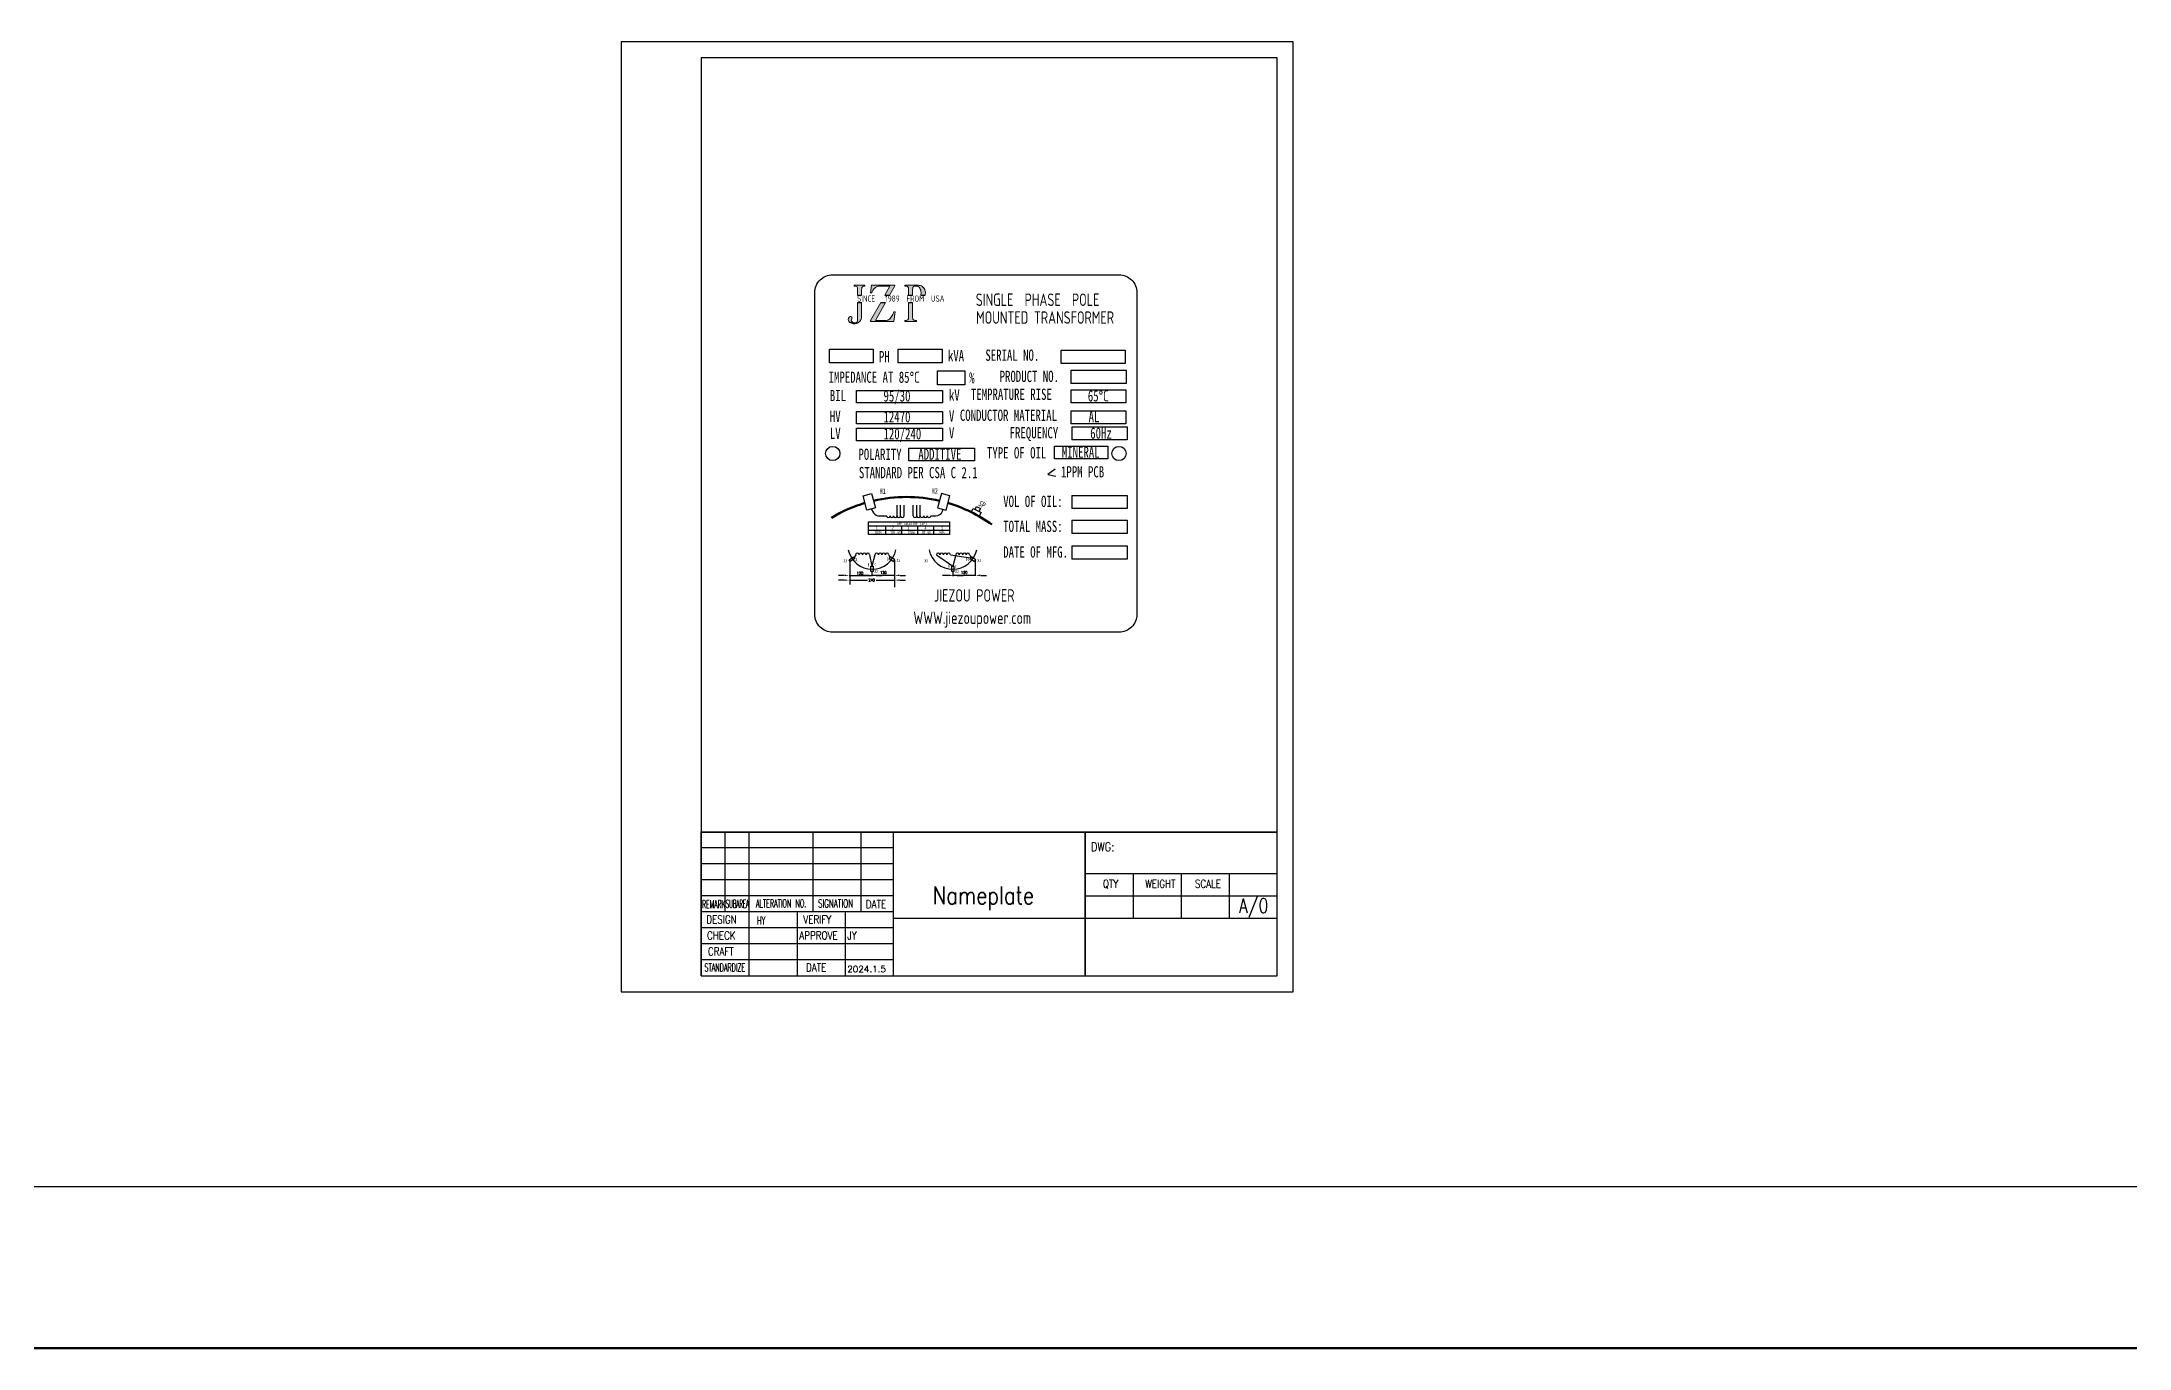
# Model space of a CAD drawing. Header units: millimetres. Extents: x 119255 to 123044, y -8474 to -5474.
# Drawn here: x 121294 to 121877, y -5840 to -5474 of the extents above; entities that cross this region are included whole.
import ezdxf

# ---------------------------------------------------------------- set-up
doc = ezdxf.new("R2010")
doc.units = ezdxf.units.MM
doc.header["$LTSCALE"] = 3
doc.layers.add('INTE_THICK', color=7, linetype='Continuous')
for name, color, linetype, lineweight in [('标注、文本', 3, 'Continuous', 25), ('粗实线', 4, 'Continuous', 53), ('粗实线层', 7, 'Continuous', 50)]:
    doc.layers.add(name, color=color, linetype=linetype, lineweight=lineweight)
doc.styles.add('PC_TEXTSTYLE', font='ISOCP.SHX', dxfattribs={"width": 0.707, "bigfont": 'GBCBIG.SHX'})
doc.styles.get("Standard").update_dxf_attribs({"font": 'txt', "bigfont": 'gbcbig.shx'})
doc.styles.add('TEXTSTYLE_3', font='txt', dxfattribs={"width": 0.8, "bigfont": 'hztxt.shx'})
doc.styles.add('TEXTSTYLE_4', font='txt', dxfattribs={"width": 0.65, "bigfont": 'hztxt.shx'})
doc.styles.add('TEXTSTYLE_5', font='txt', dxfattribs={"width": 0.45, "bigfont": 'hztxt.shx'})
doc.styles.add('TEXTSTYLE_7', font='txt', dxfattribs={"width": 0.75, "bigfont": 'hztxt.shx'})
doc.styles.add('TH_GBDIM', font='romans.shx', dxfattribs={"width": 0.8, "bigfont": 'gbcbig.shx'})

# ---------------------------------------------------------------- blocks, each defined once
blk = doc.blocks.new('A$C78a7ae14')
at = {"layer": '标注、文本'}
h = blk.add_hatch(color=256, dxfattribs=at)
h.dxf.hatch_style = 1
h.paths.add_polyline_path([(-31.93, 92.27), (-33.06, 92.27), (-33.06, 87.56), (-33.08, 87.13), (-33.17, 86.84, -0.564853), (-34.82, 87.12), (-34.73, 87.42), (-34.66, 87.66), (-34.66, 87.98), (-34.71, 88.12), (-34.91, 88.31), (-35.01, 88.34), (-35.29, 88.25), (-35.38, 88.17), (-35.58, 87.88), (-35.61, 87.77), (-35.65, 87.44), (-35.59, 87.11), (-35.49, 86.92), (-35.3, 86.7, 0.201196), (-33.2, 86.46), (-32.92, 86.56), (-32.67, 86.71), (-32.46, 86.91), (-32.27, 87.17), (-32.12, 87.49), (-32.08, 87.59), (-32, 87.92), (-31.94, 88.28), (-31.93, 88.67)])
h.paths.add_polyline_path([(-31.84, 96.46), (-31.8, 96.53), (-31.58, 96.73), (-31.38, 96.77), (-31.03, 96.8), (-31.03, 97.11), (-34, 97.11), (-34, 96.8), (-33.74, 96.78), (-33.49, 96.74), (-33.49, 96.74), (-33.22, 96.58), (-33.09, 96.25), (-33.06, 95.97), (-33.06, 95.55), (-33.06, 94.27), (-31.93, 94.27), (-31.93, 95.72), (-31.93, 95.75), (-31.9, 96.17)])
h.paths.add_polyline_path([(-22.64, 96.89), (-22.64, 97.11), (-29.14, 97.11), (-29.45, 94.91), (-29.14, 94.91), (-29.13, 94.93), (-29, 95.19), (-28.81, 95.58), (-28.8, 95.58), (-28.64, 95.83), (-28.4, 96.11), (-28.25, 96.25), (-28.01, 96.44), (-27.73, 96.6), (-27.46, 96.71), (-27.18, 96.78), (-26.88, 96.8), (-24.06, 96.8), (-25.47, 94.27), (-24.11, 94.27)])
h.paths.add_polyline_path([(-25.23, 92.27), (-26.59, 92.27), (-29.42, 87.18), (-29.42, 86.87), (-22.94, 86.87), (-22.59, 89.62), (-22.94, 89.62), (-23.05, 89.3), (-23.2, 88.95), (-23.23, 88.88), (-23.4, 88.56), (-23.56, 88.28), (-23.76, 88), (-23.96, 87.76), (-24.16, 87.57), (-24.42, 87.38), (-24.65, 87.27), (-24.78, 87.24), (-25.07, 87.2), (-25.39, 87.18), (-28.08, 87.18)])
h.paths.add_polyline_path([(-17.42, 96.67), (-17.21, 96.77), (-16.88, 96.8), (-16.58, 96.79), (-16.32, 96.75), (-16.14, 96.67), (-15.88, 96.48), (-15.68, 96.26), (-15.53, 96), (-15.42, 95.69), (-15.34, 95.34), (-15.32, 94.94), (-15.32, 94.89), (-15.35, 94.49), (-15.39, 94.27), (-14.2, 94.27), (-14.13, 94.58), (-14.11, 94.95), (-14.12, 95.07), (-14.16, 95.43), (-14.27, 95.77), (-14.3, 95.85), (-14.46, 96.15), (-14.66, 96.41), (-14.7, 96.45), (-14.94, 96.67), (-15.2, 96.84), (-15.46, 96.96), (-15.74, 97.02), (-15.9, 97.04), (-16.28, 97.08), (-16.55, 97.11), (-16.72, 97.11), (-19.81, 97.11), (-19.81, 96.8), (-19.62, 96.8), (-19.31, 96.76), (-19.09, 96.68), (-18.98, 96.59), (-18.84, 96.3), (-18.83, 96.21), (-18.8, 95.88), (-18.8, 95.42), (-18.8, 94.27), (-17.68, 94.27), (-17.68, 95.47), (-17.68, 95.55), (-17.67, 95.97), (-17.63, 96.27), (-17.6, 96.41)])
h.paths.add_polyline_path([(-17.68, 92.27), (-18.8, 92.27), (-18.8, 88.18), (-18.8, 88.03), (-18.83, 87.69), (-18.98, 87.4), (-18.99, 87.39), (-19.27, 87.25), (-19.47, 87.22), (-19.81, 87.2), (-19.81, 86.89), (-16.55, 86.89), (-16.55, 87.2), (-16.7, 87.21), (-17.01, 87.23), (-17.12, 87.25), (-17.4, 87.34), (-17.6, 87.59), (-17.64, 87.72), (-17.68, 88.11)])
at = {"layer": '标注、文本', "color": 3, "lineweight": 0}
for p, q in [((-31.03, 97.11), (-34, 97.11)), ((-34, 97.11), (-34, 96.8)), ((-34, 96.8), (-33.74, 96.78)), ((-33.74, 96.78), (-33.49, 96.74)), ((-33.49, 96.74), (-33.49, 96.74)), ((-33.49, 96.74), (-33.23, 96.59)), ((-33.23, 96.59), (-33.21, 96.57)), ((-33.21, 96.57), (-33.09, 96.25)), ((-33.09, 96.25), (-33.06, 95.97)), ((-33.06, 95.97), (-33.06, 95.55)), ((-33.06, 95.55), (-33.06, 94.27)), ((-31.93, 95.75), (-31.9, 96.17)), ((-31.93, 95.72), (-31.93, 95.75)), ((-31.93, 94.27), (-31.93, 95.72)), ((-31.9, 96.17), (-31.84, 96.46)), ((-31.84, 96.46), (-31.8, 96.53)), ((-31.8, 96.53), (-31.58, 96.73)), ((-31.58, 96.73), (-31.38, 96.77)), ((-31.38, 96.77), (-31.03, 96.8)), ((-31.03, 96.8), (-31.03, 97.11)), ((-29.14, 97.11), (-29.45, 94.91)), ((-29.45, 94.91), (-29.14, 94.91)), ((-22.64, 97.11), (-29.14, 97.11)), ((-29.14, 94.91), (-29.13, 94.93)), ((-29.13, 94.93), (-29, 95.19)), ((-29, 95.19), (-28.81, 95.58)), ((-28.81, 95.58), (-28.8, 95.58)), ((-28.8, 95.58), (-28.64, 95.83)), ((-28.64, 95.83), (-28.4, 96.11)), ((-28.4, 96.11), (-28.25, 96.25)), ((-28.26, 96.8), (-28.27, 96.8)), ((-28.25, 96.25), (-28.01, 96.44)), ((-28.01, 96.44), (-27.73, 96.6)), ((-27.73, 96.6), (-27.46, 96.71)), ((-27.46, 96.71), (-27.18, 96.78)), ((-27.18, 96.78), (-26.88, 96.8)), ((-26.88, 96.8), (-25.44, 96.8)), ((-26.88, 96.8), (-24.06, 96.8)), ((-24.06, 96.8), (-25.47, 94.27)), ((-24.11, 94.27), (-22.64, 96.89)), ((-22.64, 96.89), (-22.64, 97.11)), ((-16.72, 97.11), (-19.81, 97.11)), ((-19.81, 97.11), (-19.81, 96.8)), ((-19.81, 96.8), (-19.62, 96.8)), ((-19.62, 96.8), (-19.31, 96.76)), ((-19.31, 96.76), (-19.09, 96.68)), ((-19.09, 96.68), (-18.98, 96.59)), ((-18.98, 96.59), (-18.84, 96.3)), ((-18.84, 96.3), (-18.83, 96.21)), ((-18.83, 96.21), (-18.8, 95.88)), ((-18.8, 95.88), (-18.8, 95.42)), ((-18.8, 95.42), (-18.8, 94.27)), ((-17.68, 95.55), (-17.67, 95.97)), ((-17.68, 95.47), (-17.68, 95.55)), ((-17.68, 94.27), (-17.68, 95.47)), ((-17.67, 95.97), (-17.63, 96.27)), ((-17.63, 96.27), (-17.6, 96.41)), ((-17.6, 96.41), (-17.42, 96.67)), ((-17.42, 96.67), (-17.21, 96.77)), ((-17.21, 96.77), (-16.88, 96.8)), ((-16.88, 96.8), (-16.58, 96.79)), ((-16.55, 97.11), (-16.72, 97.11)), ((-16.58, 96.79), (-16.32, 96.75)), ((-16.28, 97.08), (-16.55, 97.11)), ((-16.32, 96.75), (-16.14, 96.67)), ((-15.9, 97.04), (-16.28, 97.08)), ((-16.14, 96.67), (-15.88, 96.48)), ((-15.74, 97.02), (-15.9, 97.04)), ((-15.88, 96.48), (-15.68, 96.26)), ((-15.46, 96.96), (-15.74, 97.02)), ((-15.68, 96.26), (-15.53, 96)), ((-15.53, 96), (-15.42, 95.69)), ((-15.2, 96.84), (-15.46, 96.96)), ((-15.42, 95.69), (-15.34, 95.34)), ((-15.35, 94.49), (-15.39, 94.27)), ((-15.32, 94.89), (-15.35, 94.49)), ((-15.34, 95.34), (-15.32, 94.94)), ((-15.32, 94.94), (-15.32, 94.89)), ((-14.94, 96.67), (-15.2, 96.84)), ((-14.7, 96.45), (-14.94, 96.67)), ((-14.66, 96.41), (-14.7, 96.45)), ((-14.46, 96.15), (-14.66, 96.41)), ((-14.3, 95.85), (-14.46, 96.15)), ((-14.27, 95.77), (-14.3, 95.85)), ((-14.16, 95.43), (-14.27, 95.77)), ((-14.2, 94.27), (-14.13, 94.58)), ((-14.12, 95.07), (-14.16, 95.43)), ((-14.13, 94.58), (-14.11, 94.95)), ((-14.11, 94.95), (-14.12, 95.07)), ((-35.61, 87.77), (-35.65, 87.44)), ((-35.58, 87.88), (-35.61, 87.77)), ((-35.38, 88.17), (-35.58, 87.88)), ((-35.29, 88.25), (-35.38, 88.17)), ((-35.01, 88.34), (-35.29, 88.25)), ((-34.91, 88.31), (-35.01, 88.34)), ((-34.71, 88.12), (-34.91, 88.31)), ((-34.73, 87.42), (-34.66, 87.66)), ((-34.66, 87.98), (-34.71, 88.12)), ((-34.66, 87.66), (-34.66, 87.98)), ((-33.06, 87.56), (-33.08, 87.13)), ((-33.06, 92.27), (-33.06, 87.56)), ((-32.12, 87.49), (-32.08, 87.59)), ((-32.08, 87.59), (-32, 87.92)), ((-32, 87.92), (-31.94, 88.28)), ((-31.94, 88.28), (-31.93, 88.67)), ((-31.93, 88.67), (-31.93, 92.27)), ((-26.59, 92.27), (-29.42, 87.18)), ((-28.08, 87.18), (-25.23, 92.27)), ((-24.16, 87.57), (-24.42, 87.38)), ((-23.96, 87.76), (-24.16, 87.57)), ((-23.76, 88), (-23.96, 87.76)), ((-23.56, 88.28), (-23.76, 88)), ((-23.4, 88.56), (-23.56, 88.28)), ((-23.23, 88.88), (-23.4, 88.56)), ((-23.2, 88.95), (-23.23, 88.88)), ((-23.05, 89.3), (-23.2, 88.95)), ((-22.94, 89.61), (-23.05, 89.3)), ((-22.59, 89.62), (-22.94, 89.62)), ((-22.94, 89.62), (-22.94, 89.61)), ((-22.94, 86.87), (-22.59, 89.62)), ((-18.83, 87.69), (-18.98, 87.4)), ((-18.8, 88.03), (-18.83, 87.69)), ((-18.8, 92.27), (-18.8, 88.18)), ((-18.8, 88.18), (-18.8, 88.03)), ((-17.68, 88.11), (-17.68, 92.27)), ((-17.64, 87.72), (-17.68, 88.11)), ((-17.6, 87.59), (-17.64, 87.72)), ((-17.4, 87.34), (-17.6, 87.59)), ((-35.65, 87.44), (-35.59, 87.11)), ((-35.59, 87.11), (-35.49, 86.92)), ((-35.49, 86.92), (-35.3, 86.7)), ((-34.82, 87.12), (-34.73, 87.42)), ((-33.2, 86.46), (-32.92, 86.56)), ((-33.08, 87.13), (-33.17, 86.84)), ((-32.92, 86.56), (-32.67, 86.71)), ((-32.67, 86.71), (-32.46, 86.91)), ((-32.46, 86.91), (-32.27, 87.17)), ((-32.27, 87.17), (-32.12, 87.49)), ((-29.42, 86.87), (-22.94, 86.87)), ((-25.39, 87.18), (-28.08, 87.18)), ((-25.07, 87.2), (-25.39, 87.18)), ((-24.78, 87.24), (-25.07, 87.2)), ((-24.65, 87.27), (-24.78, 87.24)), ((-24.42, 87.38), (-24.65, 87.27)), ((-19.47, 87.22), (-19.81, 87.2)), ((-19.81, 87.2), (-19.81, 86.89)), ((-19.81, 86.89), (-16.55, 86.89)), ((-19.27, 87.25), (-19.47, 87.22)), ((-18.99, 87.39), (-19.27, 87.25)), ((-18.98, 87.4), (-18.99, 87.39)), ((-17.39, 87.33), (-17.4, 87.34)), ((-17.12, 87.25), (-17.39, 87.33)), ((-17.01, 87.23), (-17.12, 87.25)), ((-16.7, 87.21), (-17.01, 87.23)), ((-16.55, 87.2), (-16.7, 87.21)), ((-16.55, 86.89), (-16.55, 87.2))]:
    blk.add_line(p, q, dxfattribs=at)
at = {"layer": '标注、文本'}
for p, q in [((-33.06, 94.27), (-31.93, 94.27)), ((-25.47, 94.27), (-24.11, 94.27)), ((-18.8, 94.27), (-17.68, 94.27)), ((-15.39, 94.27), (-14.2, 94.27)), ((-33.06, 92.27), (-31.93, 92.27)), ((-26.59, 92.27), (-25.23, 92.27)), ((-18.8, 92.27), (-17.68, 92.27)), ((-29.42, 87.18), (-29.42, 86.87)), ((-3.08, 73.07), (-3.08, 69.2)), ((26.52, 73.27), (26.52, 69.59)), ((26.5, 67.84), (26.5, 64.16)), ((26.5, 61.97), (26.5, 58.29)), ((26.8, 57.49), (26.8, 53.81)), ((-18.75, 51.47), (-0.35, 51.47)), ((-18.75, 47.99), (-18.75, 51.47)), ((-0.35, 47.99), (-18.75, 47.99)), ((-0.35, 51.47), (-0.35, 47.99)), ((21.96, 52.02), (36.86, 52.02)), ((21.96, 48.54), (21.96, 52.02)), ((36.86, 48.54), (21.96, 48.54)), ((36.86, 52.02), (36.86, 48.54)), ((22.12, 45.58), (20.15, 44.13)), ((20.15, 44.13), (22.33, 43.62)), ((-22.01, 32.54), (-22.01, 35.52)), ((-21.04, 32.54), (-21.04, 35.52)), ((-20.07, 32.54), (-20.07, 35.52)), ((-17.49, 32.54), (-17.49, 35.52)), ((-16.52, 32.54), (-16.52, 35.52)), ((-15.55, 32.54), (-15.55, 35.52)), ((26.86, 38.28), (26.86, 34.6)), ((-30.03, 29.73), (-7.35, 29.73)), ((-29.28, 34.49), (-28.58, 33.44)), ((-26.91, 32.54), (-24.93, 32.54)), ((-25.28, 29.73), (-25.28, 27.33)), ((-20.8, 29.73), (-20.8, 27.33)), ((-16.32, 29.73), (-16.32, 27.33)), ((-12.63, 32.54), (-11.21, 32.54)), ((-11.84, 29.73), (-11.84, 27.33)), ((-9.34, 33.83), (-9.13, 34.39)), ((26.86, 31.31), (26.86, 27.63)), ((-30.03, 28.57), (-7.35, 28.57)), ((26.86, 24.14), (26.86, 20.46)), ((-35.27, 20.04), (-35.27, 13.37)), ((-33.59, 21.65), (-34.03, 20.88)), ((-29.7, 21.65), (-29.03, 18.45)), ((-28.22, 21.65), (-29.03, 18.45)), ((-24.32, 21.65), (-24.02, 20.88)), ((-22.78, 20.04), (-22.78, 12.65)), ((-7.11, 21.65), (-1.5, 20.78)), ((-5.63, 21.65), (-6.44, 18.45)), ((-1.73, 21.65), (-1.43, 20.88)), ((-0.2, 20.04), (-0.2, 15.92)), ((-29.03, 16.95), (-29.03, 15.73)), ((-6.44, 16.95), (-6.44, 15.73)), ((-6.44, 16.95), (-6.44, 15.89))]:
    blk.add_line(p, q, dxfattribs=at)
at = {"layer": '标注、文本', "color": 3}
for p, q in [((-36.92, 15.92), (-38.42, 15.92)), ((-36.92, 14.58), (-38.42, 14.58)), ((-35.42, 15.92), (-29.17, 15.92)), ((-27.82, 15.92), (-26.17, 15.92)), ((-21.14, 15.92), (-19.64, 15.92)), ((-21.14, 14.58), (-19.64, 14.58)), ((-7.65, 15.92), (-9.3, 15.92)), ((-0.05, 15.92), (-6.3, 15.92)), ((-5.23, 15.92), (-3.58, 15.92)), ((1.45, 15.92), (2.95, 15.92))]:
    blk.add_line(p, q, dxfattribs=at)
at = {"layer": '标注、文本'}
blk.add_lwpolyline([(-40, 100), (40, 100, -0.414214), (45, 95), (45, 5, -0.414214), (40, 0), (-40, 0, -0.414214), (-45, 5), (-45, 95, -0.414214)], format="xyb", close=True, dxfattribs=at)
for points in [[(-40.95, 79.2), (-28.68, 79.2), (-28.68, 75.33), (-40.95, 75.33)], [(-21.7, 79.2), (-9.42, 79.2), (-9.42, 75.33), (-21.7, 75.33)], [(23.81, 78.85), (41.72, 78.85), (41.72, 75.17), (23.81, 75.17)], [(-33.37, 67.62), (-9.29, 67.62), (-9.29, 64.15), (-33.37, 64.15)], [(-33.37, 61.78), (-9.29, 61.78), (-9.29, 58.31), (-33.37, 58.31)], [(-33.37, 57.05), (-9.29, 57.05), (-9.29, 53.58), (-33.37, 53.58)], [(-31.52, 38.16), (-29.14, 38.78), (-28.09, 34.81), (-30.46, 34.18)], [(-7.26, 38.16), (-9.64, 38.78), (-10.69, 34.81), (-8.31, 34.18)], [(0.21, 35.13), (1.25, 34.57), (0.84, 33.81), (-0.2, 34.37)], [(-30.03, 30.9), (-7.35, 30.9), (-7.35, 27.33), (-30.03, 27.33)], [(-0.72, 34.65), (1.45, 33.48), (0.88, 32.44), (-1.28, 33.61)], [(-34.2, 21.12), (-33.87, 20.64), (-35.11, 19.8), (-35.44, 20.28)], [(-29.32, 18.45), (-28.74, 18.45), (-28.74, 16.95), (-29.32, 16.95)], [(-23.86, 21.12), (-24.19, 20.64), (-22.95, 19.8), (-22.62, 20.28)], [(-6.73, 18.45), (-6.15, 18.45), (-6.15, 16.95), (-6.73, 16.95)], [(-1.27, 21.12), (-1.6, 20.64), (-0.36, 19.8), (-0.03, 20.28)]]:
    blk.add_lwpolyline(points, close=True, dxfattribs=at)
for points in [[(-3.08, 69.2), (-10.72, 69.2), (-10.72, 73.07), (-3.08, 73.07)], [(26.52, 73.27), (41.97, 73.27), (41.97, 69.59), (26.52, 69.59)], [(26.5, 67.84), (41.95, 67.84), (41.95, 64.16), (26.5, 64.16)], [(26.5, 61.97), (41.95, 61.97), (41.95, 58.29), (26.5, 58.29)], [(26.8, 57.49), (42.25, 57.49), (42.25, 53.81), (26.8, 53.81)], [(26.86, 38.28), (42.31, 38.28), (42.31, 34.6), (26.86, 34.6)], [(26.86, 31.31), (42.31, 31.31), (42.31, 27.63), (26.86, 27.63)], [(26.86, 24.14), (42.31, 24.14), (42.31, 20.46), (26.86, 20.46)]]:
    blk.add_lwpolyline(points, dxfattribs=at)
for centre in [(-40, 50), (40, 50)]:
    blk.add_circle(centre, 2, dxfattribs=at)
for centre, radius, start, end in [((-33.96, 89.09), 2.73, 240.63938, 286.14253), ((-33.91, 87.48), 0.976, 201.48435, 319.32465), ((-26.91, 34.54), 2, 213.55601, 270), ((-24.45, 32.54), 0.485, 180, 0), ((-23.47, 32.54), 0.485, 180, 0), ((-22.5, 32.54), 0.485, 180, 0), ((-21.52, 32.54), 0.485, 180, 0), ((-20.55, 32.54), 0.485, 180, 0), ((-17.01, 32.54), 0.485, 180, 0), ((-16.04, 32.54), 0.485, 180, 0), ((-15.06, 32.54), 0.485, 180, 0), ((-14.09, 32.54), 0.485, 180, 0), ((-13.11, 32.54), 0.485, 180, 0), ((-11.21, 34.54), 2, 270, 339.0548), ((-29.01, 24.43), 6.79, 191.61474, 348.65109), ((-33.11, 21.65), 0.485, 360, 180), ((-32.13, 21.65), 0.485, 360, 180), ((-31.16, 21.65), 0.485, 360, 180), ((-30.18, 21.65), 0.485, 360, 180), ((-27.73, 21.65), 0.485, 360, 180), ((-26.76, 21.65), 0.485, 360, 180), ((-25.78, 21.65), 0.485, 360, 180), ((-24.81, 21.65), 0.485, 360, 180), ((-6.42, 24.43), 6.79, 191.61474, 348.65109), ((-10.52, 21.65), 0.485, 360, 180), ((-9.54, 21.65), 0.485, 360, 180), ((-8.57, 21.65), 0.485, 360, 180), ((-7.59, 21.65), 0.485, 360, 180), ((-5.14, 21.65), 0.485, 360, 180), ((-4.17, 21.65), 0.485, 360, 180), ((-3.19, 21.65), 0.485, 360, 180), ((-2.22, 21.65), 0.485, 360, 180)]:
    blk.add_arc(centre, radius, start, end, dxfattribs=at)
at = {"layer": '标注、文本', "color": 3}
for points in [[(-36.77, 16.15), (-36.77, 15.69), (-35.4, 15.92)], [(-21.28, 16.15), (-21.28, 15.69), (-22.65, 15.92)], [(-5.23, 16.15), (-5.23, 15.69), (-6.6, 15.92)], [(1.3, 16.15), (1.3, 15.69), (-0.06, 15.92)]]:
    blk.add_solid(points, dxfattribs=at)
at = {"layer": '粗实线', "ltscale": 2}
for start, end in [(106.55111, 120.99031), (76.91188, 103.08812), (54.11891, 73.44889)]:
    blk.add_arc((-19.39, -2.87), 40.71, start, end, dxfattribs=at)
at = {"layer": '标注、文本', "attachment_point": 1, "style": 'PC_TEXTSTYLE'}
for s, width, gutter_width, insert, char_height in [('{\\fISOCPEUR|b0|i0|c0|p34;SINCE   1989  FROM  USA}', 20.0156, 8.68, (-33.19, 94.19), 1.736), ('{\\fISOCPEUR|b0|i0|c134|p34;SINGLE  PHASE  POLE}', 48.5551, 8.68, (-0.02, 94.74), 3.485), ('{\\fISOCPEUR|b0|i0|c0|p34;MOUNTED TRANSFORMER}', 48.5551, 8.68, (0.06, 89.77), 3.485), ('{\\fFangSong|b0|i0|c0|p49;PH}', 43.6996, 7.81, (-27.08, 78.65), 3.1365), ('{\\fFangSong|b0|i0|c0|p49;kVA}', 48.5551, 8.68, (-7.81, 78.91), 3.1365), ('{\\fFangSong|b0|i0|c134|p49;SERIAL NO.}', 48.5551, 8.68, (2.65, 79.06), 3.1365), ('{\\fFangSong|b0|i0|c134|p49;IMPEDANCE AT 85\\fISOCPEUR|b0|i0|c0|p34;%%DC}', 48.5551, 8.68, (-41.16, 72.9), 3.1365), ('{\\fFangSong|b0|i0|c134|p49;%}', 48.5551, 8.68, (-1.87, 72.74), 3.1365), ('{\\fFangSong|b0|i0|c134|p49;PRODUCT NO.}', 48.5551, 8.68, (6.64, 73.13), 3.1365), ('{\\fFangSong|b0|i0|c134|p49;BIL}', 48.5551, 8.68, (-40.81, 67.78), 3.1365), ('{\\fFangSong|b0|i0|c134|p49;95/30}', 39.9569, 7.14, (-25.82, 67.66), 3.1365), ('{\\fFangSong|b0|i0|c0|p49;kV}', 48.5551, 8.68, (-7.53, 67.9), 3.1365), ('{\\fFangSong|b0|i0|c134|p49;TEMPRATURE RISE}', 48.5551, 8.68, (-1.39, 68.13), 3.1365), ('{\\fFangSong|b0|i0|c134|p49;65\\fISOCPEUR|b0|i0|c0|p34;%%DC}', 48.5551, 8.68, (31.29, 67.68), 3.1365), ('{\\fFangSong|b0|i0|c134|p49;HV}', 48.5551, 8.68, (-40.81, 61.95), 3.1365), ('{\\fFangSong|b0|i0|c134|p49;12470}', 39.9569, 7.14, (-25.82, 61.83), 3.1365), ('{\\fFangSong|b0|i0|c0|p49;V}', 48.5551, 8.68, (-7.53, 62.07), 3.1365), ('{\\fFangSong|b0|i0|c134|p49;CONDUCTOR MATERIAL}', 48.5551, 8.68, (-4.47, 62.26), 3.1365), ('{\\fFangSong|b0|i0|c134|p49;AL}', 48.5551, 8.68, (31.5, 61.88), 3.1365), ('{\\fFangSong|b0|i0|c134|p49;LV}', 48.5551, 8.68, (-40.81, 57.21), 3.1365), ('{\\fFangSong|b0|i0|c134|p49;120/240}', 39.9569, 7.14, (-25.82, 57.09), 3.1365), ('{\\fFangSong|b0|i0|c0|p49;V}', 48.5551, 8.68, (-7.53, 57.33), 3.1365), ('{\\fFangSong|b0|i0|c134|p49;FREQUENCY}', 48.5551, 8.68, (9.44, 57.37), 3.1365), ('{\\fFangSong|b0|i0|c134|p49;60Hz}', 48.5551, 8.68, (31.96, 57.27), 3.1365), ('{\\fFangSong|b0|i0|c134|p49;POLARITY }', 48.5551, 8.68, (-32.82, 51.35), 3.1365), ('{\\fFangSong|b0|i0|c134|p49;ADDITIVE}', 39.9569, 7.14, (-16.09, 51.38), 3.1365), ('{\\fFangSong|b0|i0|c134|p49;TYPE OF OIL}', 48.5551, 8.68, (3.1, 51.77), 3.1365), ('{\\fFangSong|b0|i0|c134|p49;MINERAL}', 39.9569, 7.14, (24.03, 51.93), 3.1365), ('{\\fFangSong|b0|i0|c134|p49;STANDARD PER CSA C 2.1}', 48.5551, 8.68, (-32.69, 46.23), 3.1365), ('{\\fFangSong|b0|i0|c134|p49;1PPM PCB}', 48.5551, 8.68, (23.79, 46.45), 3.1365), ('{\\fFangSong|b0|i0|c134|p49;H1}', 24.2775, 4.34, (-26.94, 40.24), 1.5683), ('{\\fFangSong|b0|i0|c134|p49;H2}', 24.2775, 4.34, (-12.4, 40.3), 1.5683), ('{\\fFangSong|b0|i0|c134|p49;VOL OF OIL:}', 48.5551, 8.68, (7.65, 38.17), 3.1365), ('{\\fFangSong|b0|i0|c134|p49;1}', 13.3233, 2.38, (-27.91, 29.64), 0.8606), ('{\\fFangSong|b0|i0|c134|p49;2}', 13.3233, 2.38, (-23.48, 29.61), 0.8606), ('{\\fFangSong|b0|i0|c134|p49;TAP SELECTOM (SP)}', 13.3233, 2.38, (-22.13, 30.86), 0.8606), ('{\\fFangSong|b0|i0|c134|p49;3}', 13.3233, 2.38, (-19.11, 29.62), 0.8606), ('{\\fFangSong|b0|i0|c134|p49;4}', 13.3233, 2.38, (-14.35, 29.63), 0.8606), ('{\\fFangSong|b0|i0|c134|p49;5}', 13.3233, 2.38, (-9.69, 29.6), 0.8606), ('{\\fFangSong|b0|i0|c134|p49;TOTAL MASS:}', 48.5551, 8.68, (7.65, 31.2), 3.1365), ('{\\fFangSong|b0|i0|c134|p49;105%}', 13.3233, 2.38, (-28.38, 28.39), 0.8606), ('{\\fFangSong|b0|i0|c134|p49;102.5%}', 13.3233, 2.38, (-23.98, 28.39), 0.8606), ('{\\fFangSong|b0|i0|c134|p49;100%}', 13.3233, 2.38, (-19.1, 28.38), 0.8606), ('{\\fFangSong|b0|i0|c134|p49;97.5%}', 13.3233, 2.38, (-15.1, 28.39), 0.8606), ('{\\fFangSong|b0|i0|c134|p49;95%}', 13.3233, 2.38, (-10.28, 28.39), 0.8606), ('{\\fFangSong|b0|i0|c134|p49;DATE OF MFG.}', 48.5551, 8.68, (7.65, 24.02), 3.1365), ('{\\fFangSong|b0|i0|c134|p49;X3}', 13.3233, 2.38, (-36.98, 20.44), 0.8606), ('{\\fFangSong|b0|i0|c134|p49;A}', 13.3233, 2.38, (-33.65, 20.65), 0.8606), ('{\\fFangSong|b0|i0|c134|p49;B}', 13.3233, 2.38, (-30.26, 19.3), 0.8606), ('{\\fFangSong|b0|i0|c134|p49;C}', 13.3233, 2.38, (-28.33, 19.41), 0.8606), ('{\\fFangSong|b0|i0|c134|p49;D}', 13.3233, 2.38, (-24.83, 20.92), 0.8606), ('{\\fFangSong|b0|i0|c134|p49;X1}', 13.3233, 2.38, (-22.16, 20.53), 0.8606), ('{\\fFangSong|b0|i0|c134|p49;X3}', 13.3233, 2.38, (-14.39, 20.44), 0.8606), ('{\\fFangSong|b0|i0|c134|p49;A}', 13.3233, 2.38, (-7.73, 18.94), 0.8606), ('{\\fFangSong|b0|i0|c134|p49;C}', 13.3233, 2.38, (-5.87, 18.86), 0.8606), ('{\\fFangSong|b0|i0|c134|p49;B}', 13.3233, 2.38, (-2.85, 20.93), 0.8606), ('{\\fFangSong|b0|i0|c134|p49;D}', 13.3233, 2.38, (-2.25, 20.92), 0.8606), ('{\\fFangSong|b0|i0|c134|p49;X1}', 13.3233, 2.38, (0.43, 20.53), 0.8606), ('{\\fFangSong|b0|i0|c134|p49;X2}', 13.3233, 2.38, (-28.36, 17.42), 0.8606), ('{\\fISOCPEUR|b0|i0|c0|p34;JIEZOU POWER}', 48.5551, 8.68, (-11.72, 12.05), 3.485), ('{\\fFangSong|b0|i0|c134|p49;X2}', 13.3233, 2.38, (-5.77, 17.42), 0.8606), ('{\\fISOCPEUR|b0|i0|c0|p34;WWW.jiezoupower.com}', 48.5551, 8.68, (-17.46, 5.8), 3.485)]:
    blk.add_mtext_dynamic_manual_height_columns(s, width=width, gutter_width=gutter_width, heights=[0], dxfattribs=dict(at, insert=insert, char_height=char_height))
at = {"layer": '标注、文本', "insert": (1.31, 36.89), "char_height": 1.5683, "attachment_point": 1, "rotation": 332.46241, "style": 'PC_TEXTSTYLE'}
blk.add_mtext_dynamic_manual_height_columns('{\\fFangSong|b0|i0|c134|p49;SP}', width=24.2775, gutter_width=4.34, heights=[0], dxfattribs=at)
at = {"layer": '标注、文本', "color": 2, "char_height": 0.777, "attachment_point": 5, "style": 'TH_GBDIM', "bg_fill": 3, "box_fill_scale": 1.1, "bg_fill_color": 256, "bg_fill_true_color": 13158600, "bg_fill_transparency": 0}
for insert in [(-32.4, 16.49), (-3.25, 16.7)]:
    blk.add_mtext('120', dxfattribs=dict(at, insert=insert))
at = {"layer": '标注、文本'}
for p, q in [((-11, 21.65), (-6.44, 18.45)), ((-35.27, 14.53), (-30.25, 14.53)), ((-29.03, 16.95), (-29.03, 15.89))]:
    blk.add_line(p, q, dxfattribs=at)
at = {"layer": '标注、文本', "color": 3}
for p, q in [((-30.24, 15.92), (-31.88, 15.92)), ((-22.64, 15.92), (-28.88, 15.92))]:
    blk.add_line(p, q, dxfattribs=at)
for points in [[(-36.77, 14.8), (-36.77, 14.35), (-35.4, 14.58)], [(-27.82, 16.15), (-27.82, 15.69), (-29.19, 15.92)], [(-7.65, 16.15), (-7.65, 15.69), (-6.28, 15.92)]]:
    blk.add_solid(points, dxfattribs=at)
at = {"layer": '标注、文本', "color": 2, "insert": (-25.83, 16.7), "char_height": 0.777, "attachment_point": 5, "style": 'TH_GBDIM', "bg_fill": 3, "box_fill_scale": 1.1, "bg_fill_color": 256, "bg_fill_true_color": 13158600, "bg_fill_transparency": 0}
blk.add_mtext('120', dxfattribs=at)
at = {"layer": '标注、文本'}
blk.add_line((-27.91, 14.53), (-22.78, 14.53), dxfattribs=at)
at = {"layer": '标注、文本', "color": 3}
for points in [[(-30.24, 16.15), (-30.24, 15.69), (-28.87, 15.92)], [(-21.28, 14.8), (-21.28, 14.35), (-22.65, 14.58)]]:
    blk.add_solid(points, dxfattribs=at)
at = {"layer": '标注、文本', "color": 2, "insert": (-29.1, 14.59), "char_height": 0.777, "attachment_point": 5, "style": 'TH_GBDIM', "bg_fill": 3, "box_fill_scale": 1.1, "bg_fill_color": 256, "bg_fill_true_color": 13158600, "bg_fill_transparency": 0}
blk.add_mtext('240', dxfattribs=at)

msp = doc.modelspace()

# ---------------------------------------------------------------- linework, layer by layer
at = {"color": 7, "linetype": 'Continuous'}
for p, q in [((121478.13, -5695.49), (121639.16, -5695.49)), ((121478.14, -5695.42), (121639.16, -5695.42)), ((121478.14, -5735.68), (121478.14, -5695.42)), ((121531.81, -5699.9), (121478.14, -5699.9)), ((121484.85, -5717.79), (121484.85, -5695.42)), ((121491.55, -5735.68), (121491.55, -5695.42)), ((121509.45, -5717.79), (121509.45, -5695.42)), ((121522.87, -5717.79), (121522.87, -5695.42)), ((121531.81, -5695.42), (121531.81, -5735.68)), ((121531.83, -5695.45), (121531.83, -5735.71)), ((121531.83, -5695.45), (121639.18, -5695.45)), ((121585.49, -5735.68), (121585.49, -5695.42)), ((121585.51, -5695.45), (121585.51, -5735.71)), ((121531.81, -5704.37), (121478.14, -5704.37)), ((121531.81, -5708.84), (121478.14, -5708.84)), ((121585.49, -5707.05), (121639.16, -5707.05)), ((121585.51, -5707.08), (121639.18, -5707.08)), ((121598.91, -5707.05), (121598.91, -5719.58)), ((121598.93, -5707.08), (121598.93, -5719.6)), ((121612.33, -5707.05), (121612.33, -5719.58)), ((121612.34, -5707.08), (121612.34, -5719.6)), ((121625.74, -5707.05), (121625.74, -5719.58)), ((121625.76, -5707.08), (121625.76, -5719.6)), ((121531.81, -5713.31), (121478.14, -5713.31)), ((121585.49, -5713.31), (121639.16, -5713.31)), ((121585.51, -5713.34), (121639.18, -5713.34)), ((121531.81, -5717.79), (121478.14, -5717.79)), ((121531.81, -5722.26), (121478.14, -5722.26)), ((121504.97, -5717.79), (121504.97, -5735.68)), ((121518.39, -5717.79), (121518.39, -5735.68)), ((121531.81, -5719.58), (121639.16, -5719.58)), ((121531.83, -5719.6), (121639.18, -5719.6)), ((121531.81, -5726.73), (121478.14, -5726.73)), ((121531.81, -5731.21), (121478.14, -5731.21))]:
    msp.add_line(p, q, dxfattribs=at)
at = {"layer": 'INTE_THICK'}
for p, q in [((121639.16, -5478.94), (121478.14, -5478.94)), ((121478.14, -5478.94), (121478.14, -5735.68)), ((121639.16, -5735.68), (121639.16, -5478.94)), ((121478.14, -5735.68), (121639.16, -5735.68))]:
    msp.add_line(p, q, dxfattribs=at)
at = {"layer": '标注、文本'}
msp.add_line((123044.2, -5794.75), (119255.17, -5794.75), dxfattribs=at)
at = {"layer": '粗实线'}
msp.add_line((122999.1, -5839.86), (119480.7, -5839.86), dxfattribs=at)
at = {"layer": '粗实线层', "color": 1, "lineweight": -3}
for p, q in [((121643.63, -5474.47), (121455.77, -5474.47)), ((121455.77, -5474.47), (121455.77, -5740.15)), ((121643.63, -5740.15), (121643.63, -5474.47)), ((121455.77, -5740.15), (121643.63, -5740.15))]:
    msp.add_line(p, q, dxfattribs=at)

# ---------------------------------------------------------------- block references
at = {"layer": '标注、文本'}
msp.add_blockref('A$C78a7ae14', (121554.95, -5639.62), dxfattribs=at)

# ---------------------------------------------------------------- texts
at = {"color": 7}
for s, height, style, width, p in [('DWG:', 2.5, 'TEXTSTYLE_7', 0.8, (121587.12, -5700.87)), ('Nameplate', 5, 'TEXTSTYLE_7', 0.8, (121542.9, -5715.7)), ('REMARK', 2.236, 'TEXTSTYLE_5', 0.45, (121478.44, -5716.79)), ('SUBAREA', 2.236, 'TEXTSTYLE_5', 0.4, (121485.06, -5716.67)), ('ALTERATION NO.', 2.2365, 'TEXTSTYLE_3', 0.5, (121493.47, -5716.55)), ('SIGNATION', 2.236, 'TEXTSTYLE_4', 0.65, (121510.84, -5716.56)), ('STANDARDIZE', 2.2365, 'TEXTSTYLE_3', 0.5, (121479.1, -5734.47))]:
    msp.add_text(s, height=height, dxfattribs=dict(at, style=style, width=width)).set_placement(p)
for s, height, width, p in [('QTY', 2.236, 0.8, (121590.47, -5711.08)), ('WEIGHT', 2.236, 0.8, (121602.31, -5711.08)), ('SCALE', 2.236, 0.8, (121616.17, -5711.08)), ('DATE', 2.236, 0.8, (121524.21, -5716.76)), ('A/0', 4, 0.8, (121628.46, -5718.05)), ('DESIGN', 2.236, 0.8, (121479.61, -5721.05)), ('CHECK', 2.236, 0.8, (121479.82, -5725.52)), ('HY', 2.236, 0.55, (121493.82, -5721.38)), ('APPROVE', 2.236, 0.8, (121505.61, -5725.52)), ('VERIFY', 2.236, 0.8, (121506.72, -5721.05)), ('JY', 2.236, 0.8, (121519.03, -5725.52)), ('CRAFT', 2.236, 0.8, (121480.06, -5729.99)), ('DATE', 2.236, 0.8, (121507.49, -5734.47))]:
    msp.add_text(s, height=height, dxfattribs=dict(at, width=width)).set_placement(p)
msp.add_text('2024.1.5', height=1.8, dxfattribs=at).set_placement((121519.01, -5734.7))

doc.saveas('drawing.dxf')
